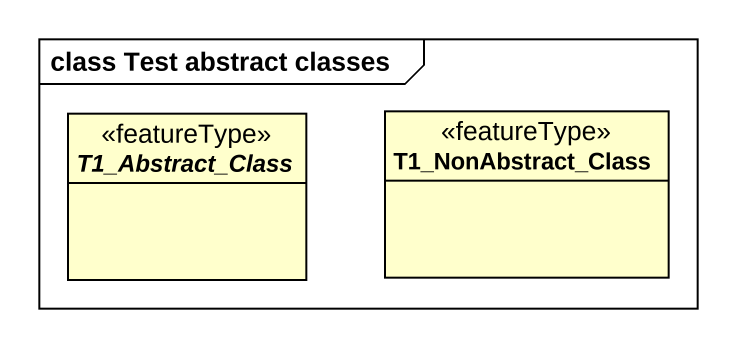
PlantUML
@startuml
mainframe class Test abstract classes
hide circle
hide empty members
abstract class T1_Abstract_Class <<featureType>>
class T1_NonAbstract_Class <<featureType>>
@enduml
